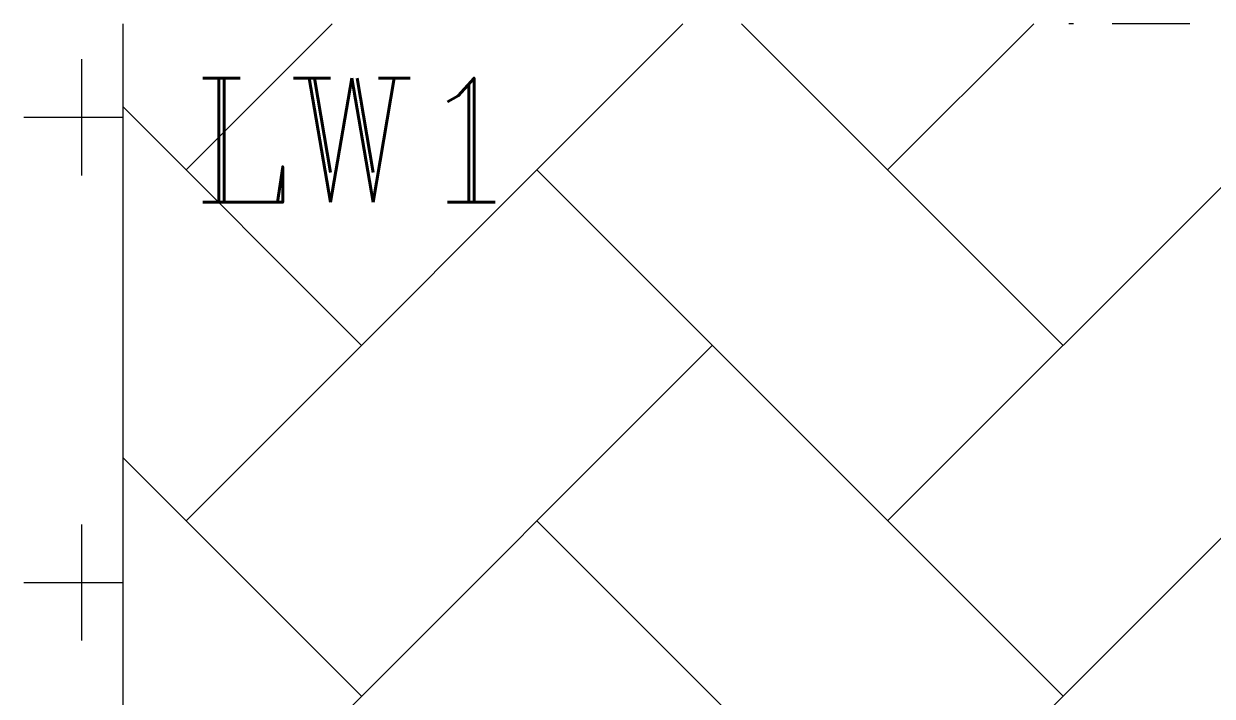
# Model space of a CAD drawing. Header units: millimetres. Extents: x 331487 to 517269, y 198509 to 399936.
# Drawn here: x 398535 to 400451, y 376660 to 377744 of the extents above; entities that cross this region are included whole.
import ezdxf

# ---------------------------------------------------------------- set-up
doc = ezdxf.new("R2010")
doc.units = ezdxf.units.MM
doc.header["$MEASUREMENT"] = 0
doc.linetypes.add('DASHED2', pattern=[0.375, 0.25, -0.125])
doc.layers.add('BEAM', color=1, linetype='Continuous', lineweight=5)
doc.layers.add('COLUMN', color=6, linetype='Continuous')
doc.styles.add('RC', font='romanc.shx', dxfattribs={"height": 200})

msp = doc.modelspace()

# ---------------------------------------------------------------- linework, layer by layer
at = {"layer": 'BEAM'}
msp.add_line((398695.1, 376394), (398695.1, 377744), dxfattribs=at)
at = {"layer": 'BEAM', "color": 253, "linetype": 'Continuous', "ltscale": 750}
for p, q in [((398796.7, 377508.5), (399032.3, 377744)), ((398796.7, 376942.8), (399597.9, 377744)), ((400210.9, 377225.6), (399692.5, 377744)), ((399928, 377508.5), (400163.6, 377744)), ((399928, 376942.8), (400729.2, 377743.9)), ((398628.6, 377499.5), (398628.6, 377687)), ((399079.5, 377225.6), (398695.1, 377610)), ((398534.8, 377593.2), (398695.1, 377593.2)), ((400210.9, 376659.9), (399362.4, 377508.5)), ((398796.7, 376377.1), (399645.2, 377225.6)), ((399928, 376377.1), (400776.6, 377225.6)), ((399079.5, 376659.9), (398695.1, 377044.3)), ((398628.6, 376749.5), (398628.6, 376937)), ((400210.9, 376094.2), (399362.4, 376942.8)), ((398534.8, 376843.2), (398695.1, 376843.2))]:
    msp.add_line(p, q, dxfattribs=at)
at = {"layer": 'BEAM', "linetype": 'DASHED2', "ltscale": 500}
msp.add_line((404165.1, 377743.1), (400220.1, 377744), dxfattribs=at)

# ---------------------------------------------------------------- texts
at = {"layer": 'COLUMN', "style": 'RC'}
msp.add_text('LW1', height=200, dxfattribs=at).set_placement((398806.7, 377456.4))

doc.saveas('drawing.dxf')
